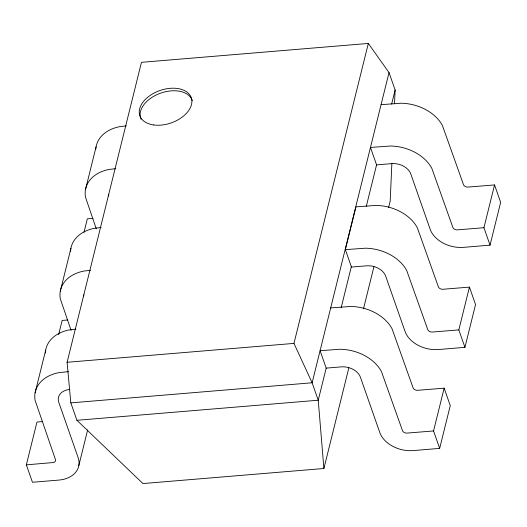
<?xml version="1.0" encoding="UTF-8"?>
<svg xmlns="http://www.w3.org/2000/svg" width="527" height="527" viewBox="0 0 527 527"><rect width="100%" height="100%" fill="white"/><g stroke="black" fill="none" stroke-linecap="round" stroke-linejoin="round"><path stroke-width="0.79" d="M391.864 163.515L390.191 201.077L388.603 207.467M394.512 103.898L395.131 90.012L389.025 72.581L368.327 43.438L141.46 62.324L67.1 362.286L70.822 402.872L76.929 420.302L142.916 483.562L323.901 468.496L348.834 367.912M35.092 392.859L45.697 350.073M60.282 291.247L70.888 248.454M85.473 189.628L96.079 146.842M69.801 389.466A15.843 11.383 13.9 0 0 58.787 402.345L78.121 457.548A27.727 19.921 13.9 0 1 58.846 480.084L32.457 482.277L26.35 464.847L36.956 422.061L42.568 421.593M58.609 334.704L62.146 320.442L67.759 319.975M83.997 232.295L87.337 218.83L92.95 218.362M78.833 465.499L87.673 429.841M323.901 468.496L318.236 400.217L312.129 382.78L293.967 343.4L368.327 43.438M389.025 72.581L312.129 382.78L70.822 402.872M345.356 249.646L355.969 206.861L376.047 205.405A39.663 28.498 13.9 0 1 417.325 227.743L438.471 287.09A3.913 2.806 13.9 0 0 442.542 289.29L469.438 287.116L475.545 304.547L464.939 347.333L438.543 349.533A27.727 19.921 13.9 0 1 405.026 331.391L385.698 276.188A15.843 11.383 13.9 0 0 366.548 265.825L351.463 267.077L345.356 249.646L365.442 248.191A39.663 28.498 13.9 0 1 406.719 270.529L427.865 329.876A3.913 2.806 13.9 0 0 431.929 332.076L458.833 329.902L469.438 287.116M330.692 307.906L350.778 306.45A39.663 28.498 13.9 0 1 392.048 328.789L413.194 388.135A3.913 2.806 13.9 0 0 417.265 390.336L444.162 388.162L433.556 430.948L406.66 433.128A3.913 2.806 13.9 0 1 402.588 430.921L381.443 371.575A39.663 28.498 13.9 0 0 340.165 349.236L320.087 350.692L326.187 368.123L318.236 400.217L76.929 420.302M341.147 307.775L351.437 266.267M366.278 206.4L376.568 164.892L370.468 147.455L390.547 146.005A39.663 28.498 13.9 0 1 431.824 168.344L452.97 227.69A3.913 2.806 13.9 0 0 457.041 229.891L483.938 227.717L494.543 184.931L467.647 187.105A3.913 2.806 13.9 0 1 463.576 184.905L442.43 125.558A39.663 28.498 13.9 0 0 401.152 103.22L381.074 104.669M391.64 104.102L395.131 90.012M363.478 308.842L373.966 266.537M326.187 368.123L341.272 366.871A15.843 11.383 13.9 0 1 360.422 377.233L379.756 432.436A27.727 19.921 13.9 0 0 413.267 450.578L439.663 448.385L450.269 405.592L444.162 388.162M376.568 164.892L391.653 163.633A15.843 11.383 13.9 0 1 410.803 174.002L430.137 229.205A27.727 19.921 13.9 0 0 463.648 247.347L490.044 245.147L500.65 202.361L494.543 184.931M126.315 125.881L119.827 126.638A39.663 28.498 13.9 0 0 95.802 149.069M115.709 168.666L109.221 169.424A39.663 28.498 13.9 0 0 85.493 197.177L96.276 228.79M101.125 227.499L94.636 228.257A39.663 28.498 13.9 0 0 70.572 251.438M90.519 270.285L84.03 271.043A39.663 28.498 13.9 0 0 60.302 298.789L71.092 330.409M75.934 329.111L69.445 329.869A39.663 28.498 13.9 0 0 45.381 353.057M67.1 362.286L293.967 343.4M68.49 371.634L58.84 372.655A39.663 28.498 13.9 0 0 35.111 400.408L55.546 459.814A3.913 2.806 13.9 0 1 53.207 462.548L26.35 464.847M483.938 227.717L490.044 245.147M458.833 329.902L464.939 347.333M433.556 430.948L439.663 448.385M141.098 119.214A27.252 17.154 -19.3 0 1 158.746 93.865A27.252 17.154 -19.3 0 1 191.459 98.681M191.795 99.346A27.252 17.154 -19.3 0 1 192.322 100.756M108.628 196.057A15.843 11.383 13.9 0 1 108.76 194.568M83.569 296.187A15.843 11.383 13.9 0 1 83.964 294.751M153.693 124.958A27.252 17.154 -19.3 0 0 191.848 100.42A27.252 17.154 -19.3 0 0 151.111 94.794A27.252 17.154 -19.3 0 0 153.693 124.958"/></g></svg>
